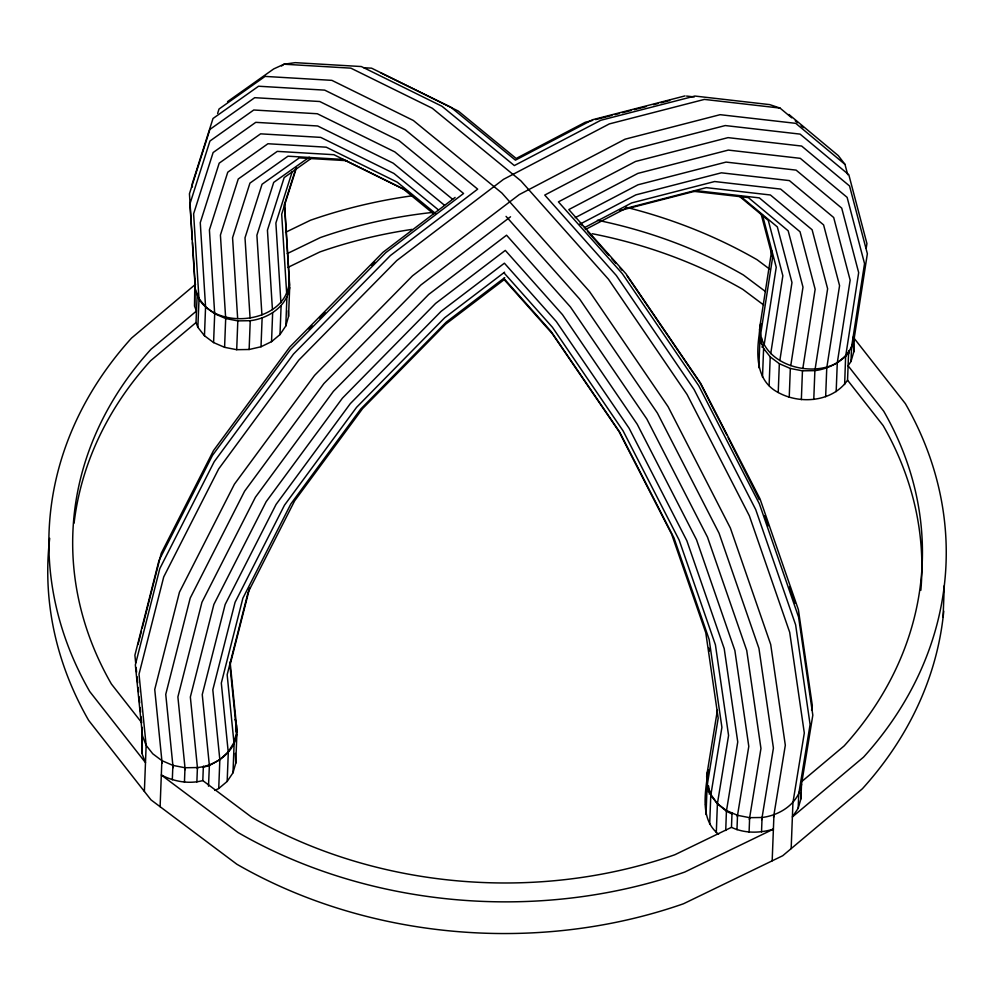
<?xml version="1.0" encoding="UTF-8"?>
<svg xmlns="http://www.w3.org/2000/svg" width="994" height="994" viewBox="0 0 994 994"><rect width="100%" height="100%" fill="white"/><g stroke="black" fill="none" stroke-linecap="round" stroke-linejoin="round"><path stroke-width="1.49" d="M848.652 351.379L847.547 380.18C832.661 401.924 800.182 404.67 778.227 392.506C752.831 379.41 756.596 346.931 761.044 323.634M731.472 827.331C744.494 833.519 759.801 833.307 773.394 829.145L684.767 872.049A448.766 355.554 2.2 0 1 238.075 832.55L161.326 775.022C173.925 781.607 188.935 784.291 202.813 780.588L251.855 817.341A424.935 336.68 2.2 0 0 674.839 854.753L731.472 827.331L732.019 812.93M725.732 830.475L726.415 811.216L737.747 741.946L724.204 648.597L686.854 540.748L629.127 428.29L556.354 321.571L504.393 263.199L441.063 311.383L350.31 403.639L276.071 504.418L225.166 604.476L202.254 694.595L209.374 765.492L208.504 786.217M844.639 384.492L845.621 356.498L858.679 272.629L841.719 208.131L796.107 170.123L726.055 162.097L637.974 184.797L575.228 217.661M141.956 727.459L141.807 753.154L145.484 762.634L89.758 691.576A448.766 355.554 2.2 0 1 131.543 338.072L195.607 284.222M141.807 753.154L142.067 727.434M144.379 791.435L146.143 745.351L139.011 674.193L163.724 576.918L218.68 468.919L298.809 360.126L396.768 260.552L503.536 179.318L609.322 123.915L704.398 99.412L780.017 108.073L791.733 117.839M160.109 806.706L161.873 760.621L152.765 753.787L146.143 745.351L142.477 735.883L135.346 664.849L159.81 568.58L214.195 461.713L293.491 354.05L390.431 255.508L477.679 189.133L405.291 129.816L324.69 90.131L258.564 86.23L213.002 118.497L192.19 183.952L192.376 187.009M172.322 779.781L172.869 765.38L161.873 760.621M194.625 306.301L194.824 279.165L194.625 306.301L196.452 311.035L196.017 322.565L197.843 327.299L204.466 335.736L213.586 342.57L224.582 347.328L236.696 349.689L249.134 349.503L261.012 346.757L271.536 341.663L279.997 334.556L285.8 325.933L288.558 316.353L289.664 287.552L289.204 277.699L288.732 289.826M184.449 782.154L184.996 767.753L172.869 765.38M204.466 335.736L205.572 306.935L200.266 222.668L219.189 163.165L260.602 133.842L320.702 137.383L393.959 173.465L438.292 209.784M213.586 342.57L214.692 313.769C207.858 308.475 198.626 302.996 197.123 293.764M196.874 781.955L197.421 767.554C218.581 765.641 240.908 747.612 236.386 724.551L236.1 732.131M224.582 347.328L225.688 318.527L214.692 313.769M214.779 790.429L218.73 788.515L219.836 759.714L212.815 689.836L235.056 602.339L284.483 505.188L356.56 407.341L444.678 317.769L504.604 272.17M236.696 349.689L237.814 320.888L225.688 318.527M218.73 788.515L227.179 781.421L228.285 752.62M227.179 781.421L232.994 772.785L234.099 743.984M249.134 349.503L250.239 320.702C268.231 318.515 286.831 306.624 289.664 287.552M232.994 772.785L235.752 763.206L236.858 734.404M261.012 346.757L262.118 317.956M271.536 341.663L272.642 312.861M279.997 334.556L281.103 305.754M285.8 325.933L286.906 297.131M718.575 834.227C699.403 819.18 705.467 791.187 708.237 770.487M706.013 814.608L707.119 785.807L706.659 775.954M708.424 792.156L708.66 786.092M709.679 824.088L710.785 795.287L707.119 785.807M716.301 832.525L717.407 803.724L728.577 735.448L715.419 644.82L679.15 540.09L623.114 430.911L552.453 327.299L503.883 272.729M736.964 829.717L737.523 815.316L726.527 810.557L717.407 803.724L710.785 795.287M758.832 367.755L759.938 338.954L759.466 329.101M761.292 343.787L761.528 337.724M762.497 377.223L763.603 348.422L759.938 338.954M749.091 832.077L749.638 817.677L737.523 815.316M769.107 385.672L770.213 356.871L763.603 348.422M778.227 392.506L779.333 363.705L770.213 356.871M761.516 831.891L762.075 817.49C780.066 815.304 798.667 803.413 801.499 784.341L800.953 798.741L798.182 808.308L792.38 816.944L863.562 757.117A448.766 355.554 2.2 0 0 905.348 403.614L853.411 337.376M789.224 397.265L790.329 368.463L779.333 363.705M772.176 860.829L773.953 814.745M801.35 399.625L802.456 370.824L790.329 368.463M791.162 848.627L792.939 802.543L804.308 733.025L789.683 632.271L749.364 515.849L687.065 394.469L608.502 279.277L520.893 180.858L432.303 108.259L350.857 68.151L284.048 64.212L273.748 68.897L227.551 101.624M798.182 808.308L798.741 793.908L810.098 724.527L795.622 624.816L755.726 509.599L694.073 389.474L616.317 275.487L544.749 195.072L631.178 149.796L725.26 125.555L800.095 134.115L848.814 174.72L866.93 243.617L866.221 248.202M813.775 399.439L814.881 370.638C832.873 368.439 851.485 356.56 854.318 337.488L853.759 351.888L851.001 361.456L848.093 365.78L883.703 411.181A424.935 336.68 2.2 0 1 844.142 745.922L802.146 781.209M825.654 396.693L826.759 367.892M836.178 391.599L837.283 362.798L850.156 280.134L833.693 217.512L789.41 180.61L721.395 172.819L635.874 194.861L579.949 224.147M848.814 353.678L848.938 350.658M851.001 361.456L851.547 347.055M853.349 340.594L853.523 336.27M943.082 617.336L944.3 585.652M197.843 327.299L199.011 299.442L193.619 213.809L213.114 152.542L255.769 122.337L317.658 125.977L393.115 163.14L444.467 205.224M197.21 295.094L196.452 311.035L150.964 349.267A424.935 336.68 2.2 0 0 111.403 684.009L141.384 722.24M202.813 780.588L203.36 766.188M837.283 362.798C808.892 378.615 759.727 363.444 759.826 326.802L771.692 250.587M760.373 336.146L772.586 257.645L761.28 214.642M764.088 345.291L776.239 267.274L762.373 214.58M770.723 353.628L782.85 275.773L768.287 220.382L739.809 196.65M779.83 360.561L791.969 282.544L777.345 226.918L740.393 196.129M790.764 365.643L802.99 287.154L788.167 230.794L748.333 197.595L693.24 191.283M802.817 368.526L815.155 289.266L800.033 231.764L759.379 197.881L696.918 190.724L619.871 210.579M815.13 368.998L827.629 288.757L812.11 229.751L770.4 194.986L706.312 187.642L625.735 208.405L585.292 229.589M826.896 367.034L839.57 285.638L823.591 224.892L780.638 189.084L714.649 181.529L631.699 202.913L584.161 227.812M851.311 348.633L864.544 263.621L847.124 197.371L800.282 158.332L728.329 150.094L637.862 173.403L568.817 209.572L625.996 273.81L700.758 383.423L760.037 498.913L798.393 609.695L812.309 705.566L811.564 710.163M853.97 339.737L867.364 253.718L849.547 185.977L801.649 146.056L728.055 137.632L635.551 161.463L558.417 201.869L622.294 273.623L698.732 385.709L759.366 503.821L798.592 617.112L812.819 715.158L801.201 786.192M717.407 803.724L710.909 794.566L707.343 784.465L706.97 774.053L717.419 710.114M707.343 784.465L718.19 718.177L705.79 632.793L671.621 534.126L618.827 431.259L552.242 333.636L504.182 279.637L445.598 324.206L362.586 408.596L294.671 500.79L248.102 592.312L227.154 674.764L233.95 742.593L228.21 751.886L219.836 759.714M710.909 794.566L721.905 727.347L709.144 639.428L673.957 537.841L619.597 431.918L551.049 331.412L503.809 278.332M737.312 816.621L748.793 746.395L734.877 650.523L696.521 539.742L637.229 424.252L562.48 314.638L505.3 250.401L435.608 303.418L342.408 398.172L266.156 501.684L213.872 604.451L190.351 697.018L197.557 768.896M749.339 819.541L760.957 748.494L746.73 650.449L707.504 537.17L646.87 419.046L570.432 306.96L506.555 235.205L428.712 294.423L333.4 391.325L255.421 497.186L201.944 602.277L177.889 696.931L185.182 769.642M761.702 819.764L773.419 748.097L758.944 648.386L719.047 533.182L657.394 413.057L579.651 299.057L506.058 216.381M773.531 817.292L785.322 745.227L770.698 644.472L730.379 528.05L668.08 406.67L589.517 291.478L501.92 193.06L413.318 120.46L331.872 80.352L265.063 76.414L219.028 109.017L217.624 113.428M138.079 644.41L141.483 630.979M142.241 627.997L161.214 553.347L213.499 450.58L289.751 347.068L382.963 252.314L455.103 197.433M249.606 588.088L229.937 665.458L236.659 732.466L233.95 742.593M706.97 774.053L708.175 769.766M705.541 804.755L706.336 802.021M759.826 326.802L760.708 323.833M206.603 307.705C233.379 330.493 292.708 316.8 289.105 276.158L284.532 203.497M292.224 171.651L275.885 223.029L280.904 302.685M284.905 202.938L295.703 168.98M296.411 167.936L281.687 214.232L286.732 294.386M761.951 347.092L763.616 344.632M709.144 793.945L710.797 791.485M848.466 352.572L845.621 356.498L837.569 362.562M308.873 329.064L312.104 325.771M319.67 318.08L325.075 312.588M371.532 265.361L374.763 262.068M196.017 322.565L150.529 360.797A424.935 336.68 2.2 0 0 74.078 523.155M510.531 216.779L420.835 285.017L323.895 383.56L244.586 491.222L190.214 598.09L165.75 694.359L173.105 767.716M504.716 277.637L446.231 322.143L360.747 409.031L290.832 503.958L242.884 598.189L221.314 683.077L228.21 751.886M281.563 65.977L284.048 64.212L295.243 62.659L361.356 66.548L441.957 106.246L514.345 165.563L600.774 120.286L694.868 96.045L769.704 104.618L780.017 108.073M309.271 157.201L273.71 182.387L256.899 235.23L261.919 314.887M310.687 158.791L284.172 177.578L267.436 230.186L272.443 309.681M219.488 759.888L209.374 765.492L203.459 767.194M285.514 232.323L310.439 220.258A448.766 355.554 2.2 0 1 413.069 195.669M287.229 253.607L320.379 237.554A424.935 336.68 2.2 0 1 432.39 212.443M288.061 267.336L319.832 251.954A424.935 336.68 2.2 0 1 412.038 229.39M685.065 95.896L592.561 119.74L515.426 160.146L450.841 107.203L371.582 68.176L363.841 67.729M592.623 120.386L585.217 122.299L516.172 158.468L458.346 111.079L380.851 72.91M595.592 119.628L611.906 115.416M614.876 114.658L619.324 113.515M622.294 112.744L631.19 110.458M634.147 109.688L646.013 106.631M653.431 104.718L657.879 103.575M660.848 102.804L669.745 100.518M237.814 320.888L250.239 320.702M802.456 370.824L814.881 370.638M184.996 767.753L197.421 767.554M749.638 817.677L762.075 817.49M347.204 160.705L299.306 157.884L262.043 184.275L245.009 237.814L250.066 317.956M686.606 96.07L694.259 96.952M407.677 191.221L343.154 159.438L287.974 156.195L249.941 183.12L232.571 237.752L237.665 318.676M731.857 813.924L726.415 811.216L717.705 803.947M769.518 269.039L757.142 259.757A448.766 355.554 2.2 0 0 625.474 207.087M765.43 291.503L743.363 274.965A424.935 336.68 2.2 0 0 597.406 220.233M763.653 304.984L742.804 289.366A424.935 336.68 2.2 0 0 592.25 233.714M452.655 199.297L394.829 151.908L317.322 113.751L253.756 109.999L209.945 141.024L189.929 203.956L195.396 290.757M435.521 213.499L397.302 182.188L326.243 147.187L267.933 143.745L227.763 172.198L209.411 229.912L214.642 313.011M433.744 213.958L402.918 188.698L333.897 154.704L277.276 151.374L238.249 179.007L220.419 235.056L225.588 316.987M788.901 114.459L838.302 155.636L844.975 164.37L847.708 174.733M795.25 120.771L797.598 122.722M801.114 125.654L803.463 127.605M844.975 164.37L795.747 123.343L720.128 114.683L625.064 139.185L519.278 194.588L412.498 275.823L314.551 375.409L234.41 484.19L179.454 592.188L154.741 689.463L162.134 763.23M580.322 223.377L582.36 225.675M587.454 231.391L608.85 255.433M611.906 258.862L615.982 263.447M620.057 268.02L622.095 270.306M847.547 380.18L883.144 425.581A424.935 336.68 2.2 0 1 920.829 590.324M205.572 306.935L198.949 298.498L195.284 289.018M627.189 276.034L699.975 382.752L726.726 434.863M728.13 437.608L759.205 499.572M235.093 719.395L236.15 722.178L236.659 732.466M764.759 515.613L768.287 525.814M789.484 587.032L795.038 603.06M708.884 648.063L709.331 651.095M230.111 661.992L236.15 722.178M135.681 662.899L134.898 655.208L158.953 560.541L212.43 455.463L290.41 349.602L385.722 252.7L463.564 193.482L398.979 140.552L319.72 101.512L254.712 97.685L209.908 129.406L189.444 193.768L192.327 239.517M136.141 667.521L136.6 672.143M137.06 676.765L137.681 682.915M138.141 687.537L138.613 692.159M139.073 696.769L139.694 702.932M140.154 707.554L140.614 712.164M141.086 716.786L141.695 722.949M284.433 204.416L289.527 285.328M192.513 242.573L194.973 281.575M853.361 343.439L853.759 351.888M800.679 793.113L800.953 798.741M288.297 310.724L288.558 316.353M235.28 753.353L235.752 763.206M943.741 611.223A448.766 355.554 2.2 0 1 862.345 788.801L782.713 855.735L683.561 903.732A448.766 355.554 2.2 0 1 236.858 864.233L150.989 799.872L88.652 720.377A448.766 355.554 2.2 0 1 49.7 538.338"/></g></svg>
